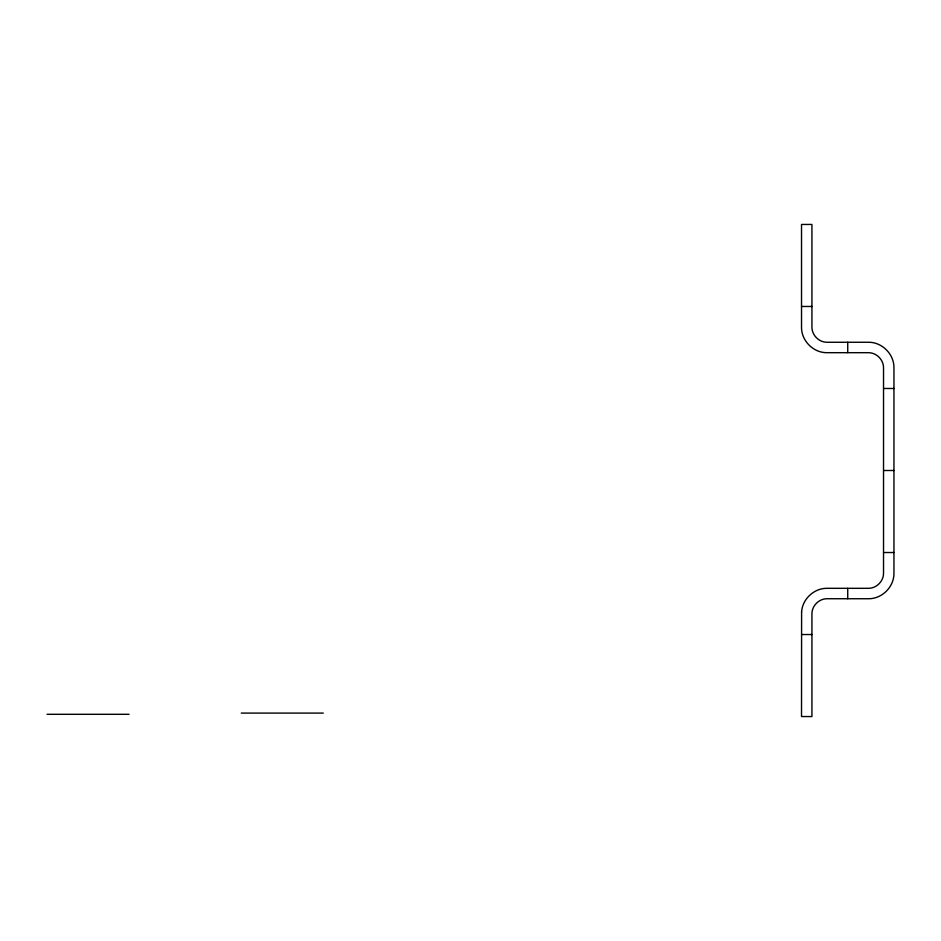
<?xml version="1.0" encoding="UTF-8"?>
<svg xmlns="http://www.w3.org/2000/svg" width="941" height="941" viewBox="0 0 941 941"><rect width="100%" height="100%" fill="white"/><g stroke="black" fill="none" stroke-linecap="round" stroke-linejoin="round"><path stroke-width="1.41" d="M801.52 306.472L811.93 306.472M883.528 388.48L893.95 388.48M883.528 470.5L893.95 470.5M883.528 552.52L893.95 552.52M801.52 634.528L811.93 634.528M241.261 713.09L323.281 713.09M47.05 714.301L129.07 714.301M847.735 342.265L847.735 352.687M847.735 588.313L847.735 598.735M801.603 611.873L801.52 716.548L811.93 716.548L811.93 614.144C811.683 605.898 819.07 598.5 827.315 598.735L868.32 598.735C881.988 599.017 894.221 586.808 893.95 573.128L893.95 367.872C894.221 354.192 881.988 341.983 868.32 342.265L827.315 342.265C819.07 342.5 811.683 335.102 811.93 326.856L811.93 224.452L801.52 224.452L801.52 327.08C801.238 340.748 813.471 352.969 827.151 352.687L868.155 352.687C876.4 352.452 883.787 359.85 883.528 368.084L883.528 572.916C883.787 581.15 876.4 588.548 868.155 588.313L827.151 588.313C814.212 588.078 802.426 598.97 801.603 611.873"/></g></svg>
